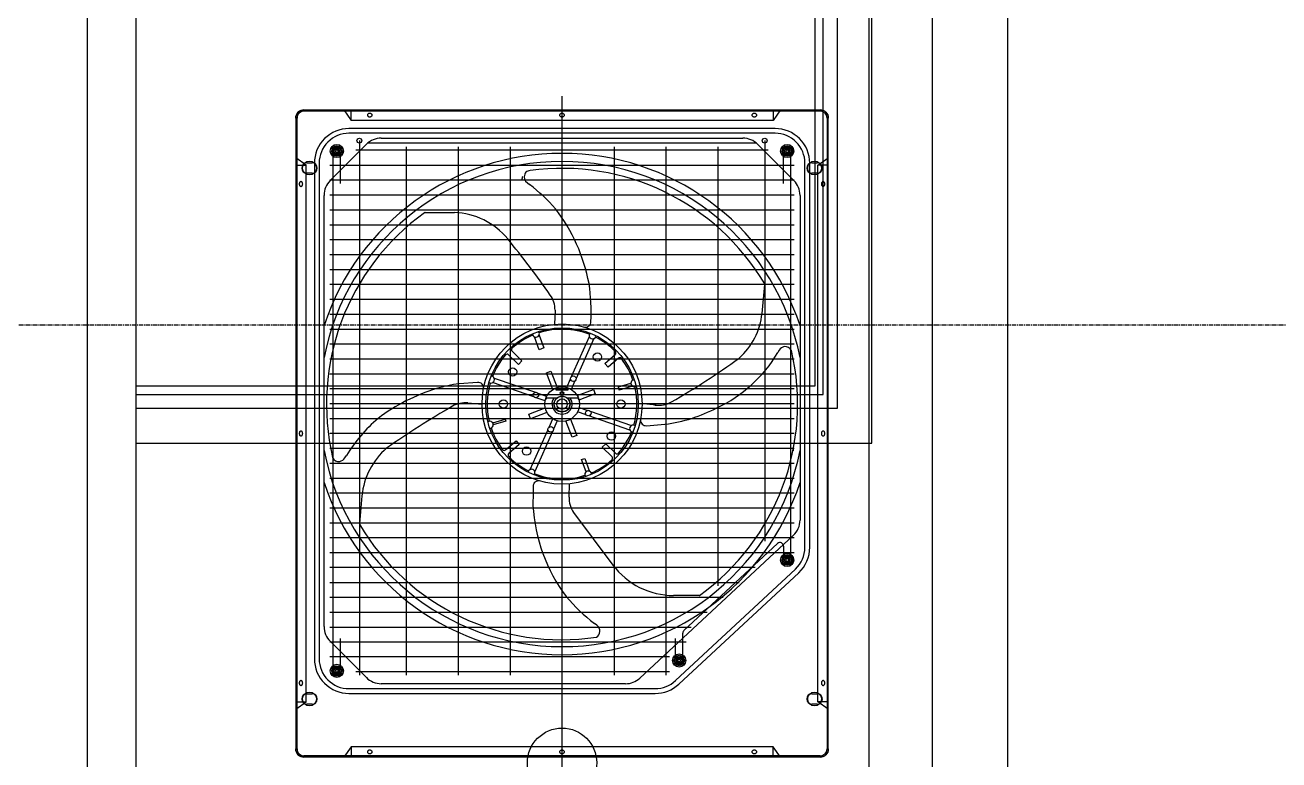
# Model space of a CAD drawing. Header units: millimetres. Extents: x 0 to 126150, y 0 to 89100.
# Drawn here: x 79834 to 81643, y 28368 to 29428 of the extents above; entities that cross this region are included whole.
import ezdxf

# ---------------------------------------------------------------- set-up
doc = ezdxf.new("R2010")
doc.units = ezdxf.units.MM
doc.header["$LTSCALE"] = 0.2
doc.linetypes.add('CENTER', pattern=[50.8, 31.75, -6.35, 6.35, -6.35])
doc.layers.add('A_建築', color=8, linetype='Continuous')
doc.layers.add('A_通芯', color=8, linetype='CENTER', plot=False)

msp = doc.modelspace()

# ---------------------------------------------------------------- linework, layer by layer
at = {"layer": 'A_建築', "lineweight": -3}
for points in [[(79993.55, 44814.81), (79993.55, 17334.81), (31843.54, 17334.81)], [(81051.47, 40003.62), (81051.47, 26416.56)], [(81251.47, 36329.85), (81251.47, 26416.56)], [(79993.55, 28824.81), (81055.54, 28824.81), (81055.54, 34624.81), (81005.54, 34624.81), (81005.54, 28874.81), (79993.55, 28874.81)], [(79993.55, 28894.82), (80985.54, 28894.82), (80985.54, 34624.81), (80973.54, 34624.81), (80973.54, 28906.81), (79993.55, 28906.81)], [(81142.84, 34081.39), (81142.84, 25191.82), (79993.55, 25191.82)], [(79923.55, 25191.82), (79923.55, 32331.81), (81142.84, 32331.81)], [(80608.54, 27401.81), (80608.54, 29325.41)], [(80236.05, 29305.42), (80981.04, 29305.42)], [(80981.04, 29303.62), (80236.05, 29303.62)], [(80293.43, 29305.42), (80304.05, 29290.41)], [(80913.05, 29305.42), (80913.05, 29290.41), (80304.05, 29290.41), (80304.05, 29305.42)], [(80923.65, 29305.42), (80913.05, 29290.41)], [(80224.25, 29293.61), (80224.25, 28383.62)], [(80226.04, 28383.62), (80226.04, 29293.61)], [(80991.04, 29293.61), (80991.04, 28383.62)], [(80992.85, 28383.62), (80992.85, 29293.61)], [(80916.05, 29278.62), (80301.04, 29278.62)], [(80916.05, 29271.69), (80301.04, 29271.69)], [(80347.47, 29264.61), (80869.61, 29264.61)], [(80273.84, 29203.41), (80326.25, 29255.83)], [(80906.04, 29247.37), (80311.04, 29247.37)], [(80316.05, 29261.11), (80316.05, 28489.86)], [(80328.82, 29258.11), (80888.26, 29258.11)], [(80383.54, 29252.37), (80383.54, 28489.86)], [(80458.54, 29252.37), (80458.54, 28489.86)], [(80533.55, 29252.37), (80533.55, 28489.86)], [(80683.54, 29252.37), (80683.54, 28489.86)], [(80758.54, 29252.37), (80758.54, 28489.86)], [(80833.54, 29252.37), (80833.54, 28618.86)], [(80890.83, 29255.83), (80943.25, 29203.4)], [(80901.05, 29261.11), (80901.05, 28683.36)], [(80224.25, 28441.01), (80239.25, 28451.61), (80239.25, 29225.62), (80224.25, 29236.22)], [(80240.29, 29229.11), (80247.79, 29229.11)], [(80251.04, 29228.61), (80251.04, 28513.62)], [(80257.97, 29228.61), (80257.97, 28513.62)], [(80278.29, 28499.02), (80278.29, 29243.21)], [(80288.79, 29199.37), (80288.79, 29243.21)], [(80928.3, 29199.37), (80928.3, 29243.21)], [(80938.79, 28659.02), (80938.79, 29243.21)], [(80959.11, 28674.41), (80959.11, 29228.61)], [(80966.04, 28674.41), (80966.04, 29228.61)], [(80969.29, 29229.11), (80976.79, 29229.11)], [(80992.85, 28441.01), (80977.84, 28451.61), (80977.84, 29225.62), (80992.85, 29236.22)], [(80224.25, 29225.62), (80239.25, 29225.62)], [(80247.79, 29214.11), (80240.29, 29214.11)], [(80273.3, 29225.86), (80943.79, 29225.86)], [(80976.79, 29214.11), (80969.29, 29214.11)], [(80992.85, 29225.62), (80977.84, 29225.62)], [(80273.3, 29204.36), (80943.79, 29204.36)], [(80558.51, 29200.1), (80561.8, 29197.69)], [(80265.04, 28560.04), (80265.04, 29182.19)], [(80273.3, 29182.86), (80943.79, 29182.86)], [(80952.04, 29182.19), (80952.04, 28713.69)], [(80273.3, 29161.36), (80943.79, 29161.36)], [(80410.83, 29157.47), (80453.32, 29157.33)], [(80273.3, 29139.86), (80943.79, 29139.86)], [(80273.3, 29118.37), (80943.79, 29118.37)], [(80273.3, 29096.86), (80943.79, 29096.86)], [(80273.3, 29075.36), (80943.79, 29075.36)], [(80273.3, 29053.87), (80943.79, 29053.87)], [(80897.23, 29011.87), (80901.05, 29053.37)], [(80273.3, 29032.37), (80943.79, 29032.37)], [(80273.3, 29010.86), (80943.79, 29010.86)], [(80598.4, 29016.66), (80597.88, 28996.12)], [(80273.3, 28989.36), (80943.79, 28989.36)], [(80575.34, 28980.44), (80582.19, 28962.01), (80575.63, 28959.56), (80568.77, 28978)], [(80622.4, 28920.85), (80648.03, 28978.4)], [(80654.42, 28975.55), (80628.8, 28918)], [(80273.3, 28967.86), (80943.79, 28967.86)], [(80536.38, 28957.19), (80550.48, 28943.29), (80545.56, 28938.3), (80531.47, 28952.21)], [(80921.95, 28958.76), (80919.83, 28955.27)], [(80273.3, 28946.36), (80943.79, 28946.36)], [(80689.94, 28947.23), (80674.99, 28934.24), (80670.4, 28939.52), (80685.34, 28952.51)], [(80273.3, 28924.87), (80943.79, 28924.87)], [(80510.47, 28918.58), (80570.03, 28898.08)], [(80595.09, 28902.19), (80585.96, 28926), (80592.49, 28928.51), (80601.49, 28905.1)], [(80273.3, 28903.36), (80943.79, 28903.36)], [(80486.69, 28912.32), (80460.05, 28910.27)], [(80567.75, 28891.46), (80508.19, 28911.97)], [(80617.04, 28903.36), (80617.04, 28901.12), (80600.04, 28901.12), (80600.04, 28903.36)], [(80615.42, 28905.15), (80620.83, 28917.31)], [(80627.22, 28914.47), (80621.81, 28902.31)], [(80630.4, 28893.25), (80653.97, 28902.3), (80656.47, 28895.77), (80632.91, 28886.72)], [(80710.37, 28906.67), (80691.21, 28901.18), (80689.84, 28905.99), (80707.84, 28911.15)], [(80472.54, 28882.83), (80493.04, 28881.12)], [(80584.01, 28885.86), (80571.41, 28890.2)], [(80573.69, 28896.82), (80586.27, 28892.48)], [(80600.64, 28889.61), (80585.04, 28889.61)], [(80632.06, 28889.61), (80616.45, 28889.61)], [(80273.3, 28881.86), (80943.79, 28881.86)], [(80586.69, 28868.97), (80563.12, 28859.93), (80560.61, 28866.46), (80584.17, 28875.51)], [(80643.39, 28865.41), (80630.81, 28869.74)], [(80633.09, 28876.36), (80645.67, 28872.03)], [(80706.61, 28843.64), (80647.06, 28864.15)], [(80649.33, 28870.77), (80708.89, 28850.26)], [(80744.46, 28879.41), (80725.89, 28881.51)], [(80273.3, 28860.37), (80943.79, 28860.37)], [(80508.42, 28853.96), (80526.42, 28859.13), (80527.25, 28856.24), (80509.25, 28851.08)], [(80589.86, 28847.77), (80595.27, 28859.92)], [(80601.67, 28857.08), (80596.25, 28844.92)], [(80620.68, 28859.26), (80629.73, 28835.69), (80623.19, 28833.18), (80614.15, 28856.75)], [(80730.4, 28849.91), (80757.04, 28851.95)], [(80273.3, 28838.87), (80943.79, 28838.87)], [(80527.16, 28815), (80542.1, 28827.99), (80546.69, 28822.71), (80531.75, 28809.72)], [(80562.67, 28786.68), (80588.29, 28844.23)], [(80594.68, 28841.38), (80569.06, 28783.84)], [(80273.3, 28817.36), (80943.79, 28817.36)], [(80680.7, 28805.04), (80666.61, 28818.94), (80671.52, 28823.92), (80685.62, 28810.02)], [(80942.35, 28816.36), (80942.35, 28813.61)], [(80273.3, 28795.87), (80943.79, 28795.87)], [(80295.14, 28803.47), (80297.25, 28806.95)], [(80643.29, 28783.36), (80636.76, 28800.92), (80641.45, 28802.66), (80648.4, 28783.98)], [(80273.3, 28774.36), (80943.79, 28774.36)], [(80566.84, 28762.44), (80566.73, 28752.86), (80566.54, 28734.76)], [(80618.71, 28746.55), (80619.2, 28766.11)], [(80273.3, 28752.86), (80943.79, 28752.86)], [(80319.68, 28748.81), (80316.05, 28708.21)], [(80273.3, 28731.37), (80943.79, 28731.37)], [(80624.94, 28724.72), (80681.93, 28648.83)], [(80273.3, 28709.87), (80943.79, 28709.87)], [(80273.3, 28688.36), (80943.79, 28688.36)], [(80942.46, 28691.71), (80720.68, 28485.64)], [(80273.3, 28666.87), (80943.79, 28666.87)], [(80784.47, 28554.48), (80919.47, 28679.96)], [(80928.3, 28676.12), (80928.3, 28659.02)], [(80887.25, 28645.36), (80273.3, 28645.36)], [(80772.25, 28482.06), (80945.36, 28642.85)], [(80776.98, 28476.98), (80950.07, 28637.78)], [(80273.3, 28623.86), (80864.11, 28623.86)], [(80273.3, 28602.37), (80840.98, 28602.37)], [(80806.25, 28604.76), (80769.54, 28604.88)], [(80273.3, 28580.86), (80817.86, 28580.86)], [(80273.3, 28559.36), (80794.73, 28559.36)], [(80658.58, 28562.13), (80655.29, 28564.54)], [(80326.25, 28486.4), (80273.83, 28538.83)], [(80288.79, 28499.02), (80288.79, 28542.86)], [(80772.29, 28514.02), (80772.29, 28542.86)], [(80782.79, 28514.02), (80782.79, 28550.63)], [(80273.3, 28537.87), (80787.79, 28537.87)], [(80763.54, 28516.37), (80273.3, 28516.37)], [(80763.54, 28494.86), (80311.04, 28494.86)], [(80301.04, 28470.54), (80742.94, 28470.54)], [(80700.25, 28477.62), (80347.47, 28477.62)], [(80224.25, 28451.61), (80239.25, 28451.61)], [(80240.29, 28463.11), (80247.79, 28463.11)], [(80247.79, 28448.12), (80240.29, 28448.12)], [(80301.04, 28463.61), (80742.94, 28463.61)], [(80969.29, 28463.11), (80976.79, 28463.11)], [(80976.79, 28448.12), (80969.29, 28448.12)], [(80992.85, 28451.61), (80977.84, 28451.61)], [(80304.05, 28386.82), (80293.43, 28371.81)], [(80923.65, 28371.81), (80913.05, 28386.82), (80304.05, 28386.82), (80304.05, 28371.81)], [(80913.05, 28371.81), (80913.05, 28386.82)], [(80981.04, 28373.61), (80236.05, 28373.61)], [(80981.04, 28371.81), (80236.05, 28371.81)]]:
    msp.add_lwpolyline(points, dxfattribs=at)
for points in [[(80236.05, 29305.41, 0.414214), (80224.25, 29293.61, -0.4142136), (80236.05, 29305.41)], [(80236.05, 29303.61, 0.4142136), (80226.05, 29293.61)], [(80981.04, 29305.41, -0.4142136), (80992.84, 29293.61, 0.4142137), (80981.04, 29305.41)], [(80991.04, 29293.61, 0.4142136), (80981.04, 29303.61)], [(80301.04, 29278.61, 0.4142136), (80251.04, 29228.61)], [(80301.04, 29271.68, 0.4142136), (80257.97, 29228.61)], [(80347.47, 29264.61, 0.1989124), (80326.26, 29255.83)], [(80890.83, 29255.83, 0.1989124), (80869.61, 29264.61)], [(80966.05, 29228.61, 0.4142136), (80916.05, 29278.61)], [(80959.12, 29228.61, 0.4142136), (80916.05, 29271.68)], [(80240.29, 29229.11, 1), (80240.29, 29214.11)], [(80247.79, 29214.11, 1), (80247.79, 29229.11)], [(80952.04, 28994.35, 0.7232754), (80265.04, 28994.35)], [(80952.04, 28948.25, 0.8234707), (80265.04, 28948.25)], [(80969.29, 29229.11, 1), (80969.29, 29214.11)], [(80976.79, 29214.11, 1), (80976.79, 29229.11)], [(80551.58, 29209.59, 0.0972918), (80550.53, 29204.36)], [(80554.61, 29212.61, 0.333115), (80558.51, 29200.1)], [(80559.49, 29217.23, 0.2325605), (80554.62, 29212.61)], [(80562.49, 29217.98, 0.0639216), (80559.09, 29217.07)], [(80901.04, 29054.45, 0.301612), (80562.48, 29217.98)], [(80273.82, 29203.4, 0.1989124), (80265.04, 29182.19)], [(80599.1, 29162.85, 0.0535469), (80561.8, 29197.69)], [(80952.04, 29182.19, 0.1989124), (80943.26, 29203.4)], [(80410.02, 29157.14, 0.3029224), (80277.44, 28803.86)], [(80410.83, 29157.47, 0.1531177), (80410.02, 29157.14)], [(80530.06, 29119.41, 0.2157788), (80453.32, 29157.34)], [(80647.46, 29054.88, 0.1168458), (80599.1, 29162.85)], [(80591.63, 29038.29, 0.0188059), (80530.06, 29119.41)], [(80650.24, 28999.79, 0.0502833), (80647.46, 29054.88)], [(80598.4, 29016.66, 0.153239), (80591.63, 29038.29)], [(80864.04, 28947.37, 0.1847524), (80897.22, 29011.87)], [(80640.9, 28991.99, 0.4611574), (80650.24, 28999.79)], [(80566.26, 28980.5, 0.0822329), (80536.48, 28961.56)], [(80565.82, 28982.48, 1.4110393), (80574.66, 28985.77)], [(80647.89, 28981.69, 0.1723697), (80575.61, 28983.97)], [(80648.85, 28983.46, 1.3319343), (80657.62, 28979.56)], [(80685.51, 28956.88, 0.0822915), (80656.96, 28977.66)], [(80536.49, 28961.56, 0.4324752), (80536.38, 28957.19)], [(80685.34, 28952.51, 0.4324752), (80685.51, 28956.88)], [(80806.9, 28604.97, 0.3030794), (80939.65, 28958.38)], [(80832.04, 28875.73, 0.1517751), (80919.83, 28955.27)], [(80929.33, 28963.89, 0.2151251), (80921.95, 28958.76)], [(80939.64, 28958.37, 0.3332679), (80929.32, 28963.89)], [(80527.1, 28952.04, 0.0849279), (80508.15, 28920.93)], [(80531.47, 28952.21, 0.4324753), (80527.1, 28952.04)], [(80694.28, 28946.79, 0.4324752), (80689.93, 28947.23)], [(80710.88, 28915.62, 0.0822915), (80694.28, 28946.79)], [(80766.6, 28884.26, 0.0280986), (80864.04, 28947.36)], [(80503.08, 28912.35, 1.3319343), (80506.2, 28921.43)], [(80427.37, 28903.37, 0.0865184), (80342.96, 28860.37)], [(80460.04, 28910.27, 0.0479951), (80427.37, 28903.36)], [(80495.27, 28903.69, 0.2161834), (80493.04, 28909.91, 0.2227657), (80486.69, 28912.32)], [(80504.92, 28911.55, 0.1304682), (80503.47, 28856.15)], [(80712.85, 28916.02, 1.3319343), (80715.5, 28906.79)], [(80712.16, 28850.68, 0.1304682), (80713.62, 28906.08)], [(80472.54, 28882.83, 0.1526554), (80450.49, 28877.97)], [(80587.25, 28889.62, 0.3419986), (80584.34, 28887.37)], [(80596.74, 28889.62, 1.952661), (80620.34, 28889.62)], [(80632.75, 28887.37, 0.3419987), (80629.85, 28889.62)], [(80742.61, 28879.61, 0.1657956), (80766.59, 28884.26)], [(80450.49, 28877.97, 0.0224777), (80355.33, 28817.37)], [(80725.88, 28881.51, 0.3168263), (80724.08, 28879.86)], [(80757.04, 28851.96, 0.0906459), (80832.05, 28875.73)], [(80342.96, 28860.36, 0.0739267), (80297.24, 28806.95)], [(80504.23, 28846.21, 1.3319343), (80501.58, 28855.44)], [(80506.2, 28846.61, 0.0822915), (80522.8, 28815.44)], [(80714.01, 28849.87, 1.3319343), (80710.89, 28840.79)], [(80721.82, 28858.54, 0.4611573), (80730.4, 28849.91)], [(80689.99, 28810.19, 0.0849279), (80708.93, 28841.3)], [(80265.04, 28813.98, 0.8234707), (80952.04, 28813.98)], [(80355.33, 28817.36, 0.1916182), (80319.7, 28748.88)], [(80522.8, 28815.44, 0.4324752), (80527.15, 28815)], [(80685.62, 28810.02, 0.4324752), (80689.99, 28810.19)], [(80277.44, 28803.85, 0.3332681), (80287.76, 28798.33)], [(80287.75, 28798.34, 0.2151251), (80295.13, 28803.47)], [(80531.75, 28809.72, 0.4324752), (80531.58, 28805.35)], [(80531.57, 28805.35, 0.0822915), (80560.13, 28784.58)], [(80650.8, 28781.73, 0.0822914), (80680.6, 28800.67)], [(80680.6, 28800.67, 0.4324752), (80680.71, 28805.04)], [(80568.23, 28778.76, 1.3319343), (80559.46, 28782.67)], [(80569.19, 28780.54, 0.1724295), (80641.5, 28778.27)], [(80651.35, 28779.79, 1.3319342), (80642.35, 28776.44)], [(80265.04, 28767.88, 0.7232754), (80952.04, 28767.88)], [(80576.18, 28770.24, 0.4611573), (80566.84, 28762.44)], [(80618.71, 28746.55, 0.1528664), (80624.94, 28724.71)], [(80566.55, 28734.76, 0.1481032), (80614.61, 28603.32)], [(80316.04, 28707.78, 0.3047617), (80658.49, 28544.8)], [(80942.46, 28691.71, 0.2084682), (80952.04, 28713.69)], [(80928.29, 28676.12, 0.655049), (80919.47, 28679.96)], [(80945.36, 28642.85, 0.208501), (80959.12, 28674.41)], [(80950.08, 28637.78, 0.208501), (80966.05, 28674.41)], [(80681.92, 28648.83, 0.235087), (80769.54, 28604.88)], [(80614.6, 28603.32, 0.0526977), (80655.28, 28564.54)], [(80806.25, 28604.76, 0.1531177), (80807.06, 28605.09)], [(80265.04, 28560.04, 0.1989124), (80273.82, 28538.83)], [(80658.49, 28544.8, 0.507475), (80659.22, 28561.63)], [(80659.21, 28561.63, 0.018538), (80658.58, 28562.13)], [(80784.46, 28554.48, 0.2084233), (80782.79, 28550.63)], [(80251.04, 28513.62, 0.4142136), (80301.04, 28463.62)], [(80257.97, 28513.62, 0.4142136), (80301.04, 28470.55)], [(80326.26, 28486.4, 0.1989124), (80347.47, 28477.62)], [(80700.25, 28477.62, 0.1893913), (80720.67, 28485.64)], [(80742.94, 28470.55, 0.1893586), (80772.26, 28482.06)], [(80742.94, 28463.62, 0.1893587), (80776.97, 28476.98)], [(80240.29, 28463.11, 1), (80240.29, 28448.11)], [(80247.79, 28448.11, 1), (80247.79, 28463.11)], [(80969.29, 28463.11, 1), (80969.29, 28448.11)], [(80976.79, 28448.11, 1), (80976.79, 28463.11)], [(80224.25, 28383.62, 0.4142136), (80236.05, 28371.82, -0.414214), (80224.25, 28383.62)], [(80226.05, 28383.62, 0.4142136), (80236.05, 28373.62)], [(80981.04, 28371.82, 0.4142137), (80992.84, 28383.62, -0.4142136), (80981.04, 28371.82)], [(80981.04, 28373.62, 0.4142136), (80991.04, 28383.62)]]:
    msp.add_lwpolyline(points, format="xyb", dxfattribs=at)
for points in [[(80332.79, 29295.77), (80333.29, 29296.02), (80333.72, 29296.33), (80334.07, 29296.68), (80334.33, 29297.07), (80334.49, 29297.49), (80334.54, 29297.92), (80334.49, 29298.35), (80334.33, 29298.77), (80334.07, 29299.16), (80333.72, 29299.51), (80333.29, 29299.82), (80332.79, 29300.06), (80332.24, 29300.24), (80331.64, 29300.36), (80331.04, 29300.39), (80330.43, 29300.36), (80329.84, 29300.24), (80329.28, 29300.06), (80328.79, 29299.82), (80328.35, 29299.51), (80328.01, 29299.16), (80327.75, 29298.77), (80327.59, 29298.35), (80327.54, 29297.92), (80327.59, 29297.49), (80327.75, 29297.07), (80328.01, 29296.68), (80328.35, 29296.33), (80328.79, 29296.02), (80329.28, 29295.77), (80329.84, 29295.6), (80330.43, 29295.48), (80331.04, 29295.45), (80331.64, 29295.48), (80332.24, 29295.6)], [(80605.04, 29297.92), (80605.09, 29297.49), (80605.25, 29297.07), (80605.51, 29296.68), (80605.86, 29296.33), (80606.29, 29296.02), (80606.79, 29295.77), (80607.34, 29295.6), (80607.94, 29295.48), (80608.54, 29295.45), (80609.15, 29295.48), (80609.74, 29295.6), (80610.29, 29295.77), (80610.79, 29296.02), (80611.23, 29296.33), (80611.57, 29296.68), (80611.83, 29297.07), (80611.99, 29297.49), (80612.04, 29297.92), (80611.99, 29298.35), (80611.83, 29298.77), (80611.57, 29299.16), (80611.23, 29299.51), (80610.79, 29299.82), (80610.29, 29300.06), (80609.74, 29300.24), (80609.15, 29300.36), (80608.54, 29300.39), (80607.94, 29300.36), (80607.34, 29300.24), (80606.79, 29300.06), (80606.29, 29299.82), (80605.86, 29299.51), (80605.51, 29299.16), (80605.25, 29298.77), (80605.09, 29298.35)], [(80882.54, 29297.92), (80882.59, 29297.49), (80882.75, 29297.07), (80883.01, 29296.68), (80883.36, 29296.33), (80883.79, 29296.02), (80884.29, 29295.77), (80884.84, 29295.6), (80885.44, 29295.48), (80886.04, 29295.45), (80886.65, 29295.48), (80887.24, 29295.6), (80887.8, 29295.77), (80888.29, 29296.02), (80888.73, 29296.33), (80889.08, 29296.68), (80889.33, 29297.07), (80889.49, 29297.49), (80889.54, 29297.92), (80889.49, 29298.35), (80889.33, 29298.77), (80889.08, 29299.16), (80888.73, 29299.51), (80888.29, 29299.82), (80887.8, 29300.06), (80887.24, 29300.24), (80886.65, 29300.36), (80886.04, 29300.39), (80885.44, 29300.36), (80884.84, 29300.24), (80884.29, 29300.06), (80883.79, 29299.82), (80883.36, 29299.51), (80883.01, 29299.16), (80882.75, 29298.77), (80882.59, 29298.35)], [(80285.85, 29250.12), (80281.23, 29250.12), (80278.93, 29246.11), (80281.23, 29242.11), (80285.85, 29242.11), (80288.16, 29246.11)], [(80282.54, 29243.91), (80284.54, 29243.91), (80284.54, 29245.12), (80285.74, 29245.12), (80285.74, 29247.11), (80284.54, 29247.11), (80284.54, 29248.31), (80282.54, 29248.31), (80282.54, 29247.11), (80281.34, 29247.11), (80281.34, 29245.12), (80282.54, 29245.12)], [(80935.85, 29250.12), (80931.24, 29250.12), (80928.92, 29246.11), (80931.24, 29242.11), (80935.85, 29242.11), (80938.17, 29246.11)], [(80932.54, 29243.91), (80934.54, 29243.91), (80934.54, 29245.12), (80935.74, 29245.12), (80935.74, 29247.11), (80934.54, 29247.11), (80934.54, 29248.31), (80932.54, 29248.31), (80932.54, 29247.11), (80931.34, 29247.11), (80931.34, 29245.12), (80932.54, 29245.12)], [(80231.75, 29195.11), (80232.17, 29195.16), (80232.59, 29195.32), (80232.99, 29195.58), (80233.34, 29195.93), (80233.64, 29196.36), (80233.89, 29196.86), (80234.08, 29197.41), (80234.18, 29198), (80234.22, 29198.61), (80234.18, 29199.22), (80234.08, 29199.81), (80233.89, 29200.36), (80233.64, 29200.86), (80233.34, 29201.29), (80232.99, 29201.64), (80232.59, 29201.9), (80232.17, 29202.06), (80231.75, 29202.11), (80231.32, 29202.06), (80230.9, 29201.9), (80230.51, 29201.64), (80230.15, 29201.29), (80229.85, 29200.86), (80229.61, 29200.36), (80229.42, 29199.81), (80229.31, 29199.22), (80229.27, 29198.61), (80229.31, 29198), (80229.42, 29197.41), (80229.61, 29196.86), (80229.85, 29196.36), (80230.15, 29195.93), (80230.51, 29195.58), (80230.9, 29195.32), (80231.32, 29195.16)], [(80985.34, 29195.11), (80985.77, 29195.16), (80986.19, 29195.32), (80986.58, 29195.58), (80986.94, 29195.93), (80987.24, 29196.36), (80987.49, 29196.86), (80987.67, 29197.41), (80987.78, 29198), (80987.82, 29198.61), (80987.78, 29199.22), (80987.67, 29199.81), (80987.49, 29200.36), (80987.24, 29200.86), (80986.94, 29201.29), (80986.58, 29201.64), (80986.19, 29201.9), (80985.77, 29202.06), (80985.34, 29202.11), (80984.92, 29202.06), (80984.5, 29201.9), (80984.11, 29201.64), (80983.75, 29201.29), (80983.45, 29200.86), (80983.2, 29200.36), (80983.02, 29199.81), (80982.91, 29199.22), (80982.87, 29198.61), (80982.91, 29198), (80983.02, 29197.41), (80983.2, 29196.86), (80983.45, 29196.36), (80983.75, 29195.93), (80984.11, 29195.58), (80984.5, 29195.32), (80984.92, 29195.16)], [(80231.75, 28842.11), (80231.32, 28842.06), (80230.9, 28841.9), (80230.51, 28841.65), (80230.15, 28841.3), (80229.85, 28840.86), (80229.61, 28840.36), (80229.42, 28839.81), (80229.31, 28839.22), (80229.27, 28838.61), (80229.31, 28838.01), (80229.42, 28837.42), (80229.61, 28836.87), (80229.85, 28836.37), (80230.15, 28835.93), (80230.51, 28835.58), (80230.9, 28835.32), (80231.32, 28835.17), (80231.75, 28835.12), (80232.17, 28835.17), (80232.59, 28835.32), (80232.99, 28835.58), (80233.34, 28835.93), (80233.64, 28836.37), (80233.89, 28836.87), (80234.08, 28837.42), (80234.18, 28838.01), (80234.22, 28838.61), (80234.18, 28839.22), (80234.08, 28839.81), (80233.89, 28840.36), (80233.64, 28840.86), (80233.34, 28841.3), (80232.99, 28841.65), (80232.59, 28841.9), (80232.17, 28842.06)], [(80985.34, 28835.12), (80985.77, 28835.17), (80986.19, 28835.32), (80986.58, 28835.58), (80986.94, 28835.93), (80987.24, 28836.37), (80987.49, 28836.87), (80987.67, 28837.42), (80987.78, 28838.01), (80987.82, 28838.61), (80987.78, 28839.22), (80987.67, 28839.81), (80987.49, 28840.36), (80987.24, 28840.86), (80986.94, 28841.3), (80986.58, 28841.65), (80986.19, 28841.9), (80985.77, 28842.06), (80985.34, 28842.11), (80984.92, 28842.06), (80984.5, 28841.9), (80984.11, 28841.65), (80983.75, 28841.3), (80983.45, 28840.86), (80983.2, 28840.36), (80983.02, 28839.81), (80982.91, 28839.22), (80982.87, 28838.61), (80982.91, 28838.01), (80983.02, 28837.42), (80983.2, 28836.87), (80983.45, 28836.37), (80983.75, 28835.93), (80984.11, 28835.58), (80984.5, 28835.32), (80984.92, 28835.17)], [(80935.85, 28660.12), (80931.24, 28660.12), (80928.92, 28656.11), (80931.24, 28652.12), (80935.85, 28652.12), (80938.17, 28656.11)], [(80932.54, 28653.91), (80934.54, 28653.91), (80934.54, 28655.11), (80935.74, 28655.11), (80935.74, 28657.11), (80934.54, 28657.11), (80934.54, 28658.31), (80932.54, 28658.31), (80932.54, 28657.11), (80931.34, 28657.11), (80931.34, 28655.11), (80932.54, 28655.11)], [(80779.85, 28515.11), (80775.24, 28515.11), (80772.93, 28511.11), (80775.24, 28507.12), (80779.85, 28507.12), (80782.16, 28511.11)], [(80776.54, 28508.91), (80778.55, 28508.91), (80778.55, 28510.11), (80779.74, 28510.11), (80779.74, 28512.12), (80778.55, 28512.12), (80778.55, 28513.31), (80776.54, 28513.31), (80776.54, 28512.12), (80775.34, 28512.12), (80775.34, 28510.11), (80776.54, 28510.11)], [(80285.85, 28500.12), (80281.23, 28500.12), (80278.93, 28496.11), (80281.23, 28492.11), (80285.85, 28492.11), (80288.16, 28496.11)], [(80282.54, 28493.91), (80284.54, 28493.91), (80284.54, 28495.12), (80285.74, 28495.12), (80285.74, 28497.11), (80284.54, 28497.11), (80284.54, 28498.31), (80282.54, 28498.31), (80282.54, 28497.11), (80281.34, 28497.11), (80281.34, 28495.12), (80282.54, 28495.12)], [(80231.75, 28475.12), (80232.17, 28475.17), (80232.59, 28475.33), (80232.99, 28475.58), (80233.34, 28475.94), (80233.64, 28476.37), (80233.89, 28476.87), (80234.08, 28477.42), (80234.18, 28478.01), (80234.22, 28478.62), (80234.18, 28479.23), (80234.08, 28479.82), (80233.89, 28480.37), (80233.64, 28480.87), (80233.34, 28481.3), (80232.99, 28481.65), (80232.59, 28481.91), (80232.17, 28482.07), (80231.75, 28482.11), (80231.32, 28482.07), (80230.9, 28481.91), (80230.51, 28481.65), (80230.15, 28481.3), (80229.85, 28480.87), (80229.61, 28480.37), (80229.42, 28479.82), (80229.31, 28479.23), (80229.27, 28478.62), (80229.31, 28478.01), (80229.42, 28477.42), (80229.61, 28476.87), (80229.85, 28476.37), (80230.15, 28475.94), (80230.51, 28475.58), (80230.9, 28475.33), (80231.32, 28475.17)], [(80985.34, 28475.12), (80985.77, 28475.17), (80986.19, 28475.33), (80986.58, 28475.58), (80986.94, 28475.94), (80987.24, 28476.37), (80987.49, 28476.87), (80987.67, 28477.42), (80987.78, 28478.01), (80987.82, 28478.62), (80987.78, 28479.23), (80987.67, 28479.82), (80987.49, 28480.37), (80987.24, 28480.87), (80986.94, 28481.3), (80986.58, 28481.65), (80986.19, 28481.91), (80985.77, 28482.07), (80985.34, 28482.11), (80984.92, 28482.07), (80984.5, 28481.91), (80984.11, 28481.65), (80983.75, 28481.3), (80983.45, 28480.87), (80983.2, 28480.37), (80983.02, 28479.82), (80982.91, 28479.23), (80982.87, 28478.62), (80982.91, 28478.01), (80983.02, 28477.42), (80983.2, 28476.87), (80983.45, 28476.37), (80983.75, 28475.94), (80984.11, 28475.58), (80984.5, 28475.33), (80984.92, 28475.17)], [(80334.54, 28379.31), (80334.49, 28379.74), (80334.33, 28380.16), (80334.07, 28380.55), (80333.72, 28380.9), (80333.29, 28381.21), (80332.79, 28381.46), (80332.24, 28381.63), (80331.64, 28381.75), (80331.04, 28381.78), (80330.43, 28381.75), (80329.84, 28381.63), (80329.28, 28381.46), (80328.79, 28381.21), (80328.35, 28380.9), (80328.01, 28380.55), (80327.75, 28380.16), (80327.59, 28379.74), (80327.54, 28379.31), (80327.59, 28378.88), (80327.75, 28378.46), (80328.01, 28378.07), (80328.35, 28377.72), (80328.79, 28377.41), (80329.28, 28377.16), (80329.84, 28376.99), (80330.43, 28376.87), (80331.04, 28376.84), (80331.64, 28376.87), (80332.24, 28376.99), (80332.79, 28377.16), (80333.29, 28377.41), (80333.72, 28377.72), (80334.07, 28378.07), (80334.33, 28378.46), (80334.49, 28378.88)], [(80612.04, 28379.31), (80611.99, 28379.74), (80611.83, 28380.16), (80611.57, 28380.55), (80611.23, 28380.9), (80610.79, 28381.21), (80610.29, 28381.46), (80609.74, 28381.63), (80609.15, 28381.75), (80608.54, 28381.78), (80607.94, 28381.75), (80607.34, 28381.63), (80606.79, 28381.46), (80606.29, 28381.21), (80605.86, 28380.9), (80605.51, 28380.55), (80605.25, 28380.16), (80605.09, 28379.74), (80605.04, 28379.31), (80605.09, 28378.88), (80605.25, 28378.46), (80605.51, 28378.07), (80605.86, 28377.72), (80606.29, 28377.41), (80606.79, 28377.16), (80607.34, 28376.99), (80607.94, 28376.87), (80608.54, 28376.84), (80609.15, 28376.87), (80609.74, 28376.99), (80610.29, 28377.16), (80610.79, 28377.41), (80611.23, 28377.72), (80611.57, 28378.07), (80611.83, 28378.46), (80611.99, 28378.88)], [(80889.54, 28379.31), (80889.49, 28379.74), (80889.33, 28380.16), (80889.08, 28380.55), (80888.73, 28380.9), (80888.29, 28381.21), (80887.8, 28381.46), (80887.24, 28381.63), (80886.65, 28381.75), (80886.04, 28381.78), (80885.44, 28381.75), (80884.84, 28381.63), (80884.29, 28381.46), (80883.79, 28381.21), (80883.36, 28380.9), (80883.01, 28380.55), (80882.75, 28380.16), (80882.59, 28379.74), (80882.54, 28379.31), (80882.59, 28378.88), (80882.75, 28378.46), (80883.01, 28378.07), (80883.36, 28377.72), (80883.79, 28377.41), (80884.29, 28377.16), (80884.84, 28376.99), (80885.44, 28376.87), (80886.04, 28376.84), (80886.65, 28376.87), (80887.24, 28376.99), (80887.8, 28377.16), (80888.29, 28377.41), (80888.73, 28377.72), (80889.08, 28378.07), (80889.33, 28378.46), (80889.49, 28378.88)]]:
    msp.add_lwpolyline(points, close=True, dxfattribs=at)
for centre, radius in [((80316.05, 29261.11), 3.5), ((80901.05, 29261.11), 3.5), ((80283.54, 29246.11), 9.5), ((80283.54, 29246.11), 7.5), ((80283.54, 29246.11), 6), ((80283.54, 29246.11), 4), ((80933.54, 29246.11), 9.5), ((80933.54, 29246.11), 7.5), ((80933.54, 29246.11), 6), ((80933.54, 29246.11), 4), ((80244.04, 29221.61), 10), ((80973.05, 29221.61), 10), ((80608.54, 28881.12), 115.5), ((80608.54, 28881.12), 110), ((80659.69, 28949), 6), ((80537.25, 28927.41), 6), ((80624.81, 28917.66), 4), ((80608.54, 28881.12), 25), ((80523.92, 28881.12), 6), ((80570.72, 28894.14), 4), ((80608.54, 28881.12), 11.54), ((80608.54, 28881.12), 11.14), ((80608.54, 28881.12), 7.54), ((80608.54, 28896.61), 2.59), ((80693.54, 28881.12), 6), ((80646.36, 28868.09), 4), ((80592.27, 28844.57), 4), ((80679.83, 28834.82), 6), ((80557.39, 28813.23), 6), ((80933.54, 28656.11), 9.5), ((80933.54, 28656.11), 7.5), ((80933.54, 28656.11), 6), ((80933.54, 28656.11), 4), ((80777.55, 28511.11), 9.5), ((80283.54, 28496.11), 9.5), ((80283.54, 28496.11), 7.5), ((80777.55, 28511.11), 7.5), ((80777.55, 28511.11), 6), ((80777.55, 28511.11), 4), ((80283.54, 28496.11), 6), ((80283.54, 28496.11), 4), ((80244.04, 28455.61), 10), ((80973.05, 28455.61), 10), ((80608.54, 28363.61), 50)]:
    msp.add_circle(centre, radius, dxfattribs=at)
at = {"layer": 'A_通芯'}
for p, q in [((79923.55, 7195.51), (79923.55, 50618.35)), ((103575.31, 28994.81), (25681.81, 28994.81))]:
    msp.add_line(p, q, dxfattribs=at)

doc.saveas('drawing.dxf')
